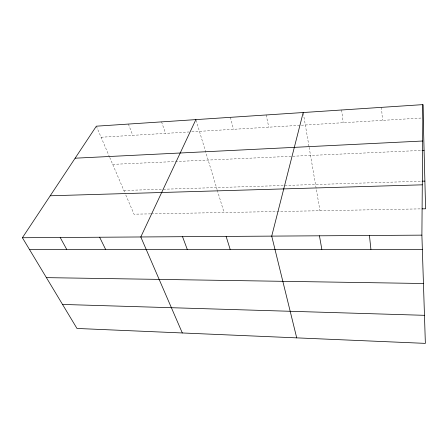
<?xml version="1.0" encoding="UTF-8"?>
<svg xmlns="http://www.w3.org/2000/svg" width="448" height="448" viewBox="0 0 448 448"><rect width="100%" height="100%" fill="white"/><g stroke="black" fill="none" stroke-linecap="round" stroke-linejoin="round"><path stroke-width="0.34" stroke-dasharray="2.24 1.68" d="M101.08 137.239L189.056 131.964M191.822 131.796L422.559 117.964M112.7 164.371L421.338 150.433M123.872 190.473L162.686 189.263M163.374 189.241L421.394 181.216M150.646 213.87L134.019 214.178L124.97 193.038M151.34 213.858L421.406 208.863M96.348 126.185L109.458 156.8M109.726 157.433L124.695 192.394M128.386 124.074L132.754 135.341M161.543 121.884L165.525 133.375M196.078 120.266L217.095 189.56M217.291 190.215L224.056 212.514M230.395 117.337L233.514 129.298M266.146 114.974L268.789 127.182M303.307 113.187L309.025 146.642M309.142 147.319L319.978 210.739M341.622 109.99L343.202 122.718M381.5 107.358L382.48 120.366"/><path stroke-width="0.67" d="M421.893 235.138L422.912 104.625L96.348 126.185L22.4 237.737L76.978 328.457L425.365 343.375L421.893 235.138L22.4 237.737M303.195 112.526L271.718 236.113L296.716 337.865M195.882 119.616L140.801 236.964L182.314 332.965M75.13 158.194L422.626 141.019M422.027 150.399L424.088 150.304M422.089 181.194L424.883 181.104M50.215 195.782L422.285 184.822M422.1 208.852L425.6 208.785L422.912 104.625M29.4 249.368L422.352 249.368M46.407 277.637L423.444 283.506M62.53 304.438L424.463 315.319M60.2 237.49L66.707 249.368M99.635 237.233L105.594 249.368M182.532 236.695L187.258 249.368M226.128 236.41L230.154 249.368M319.435 235.805L321.843 249.368M369.438 235.48L370.916 249.368"/></g></svg>
